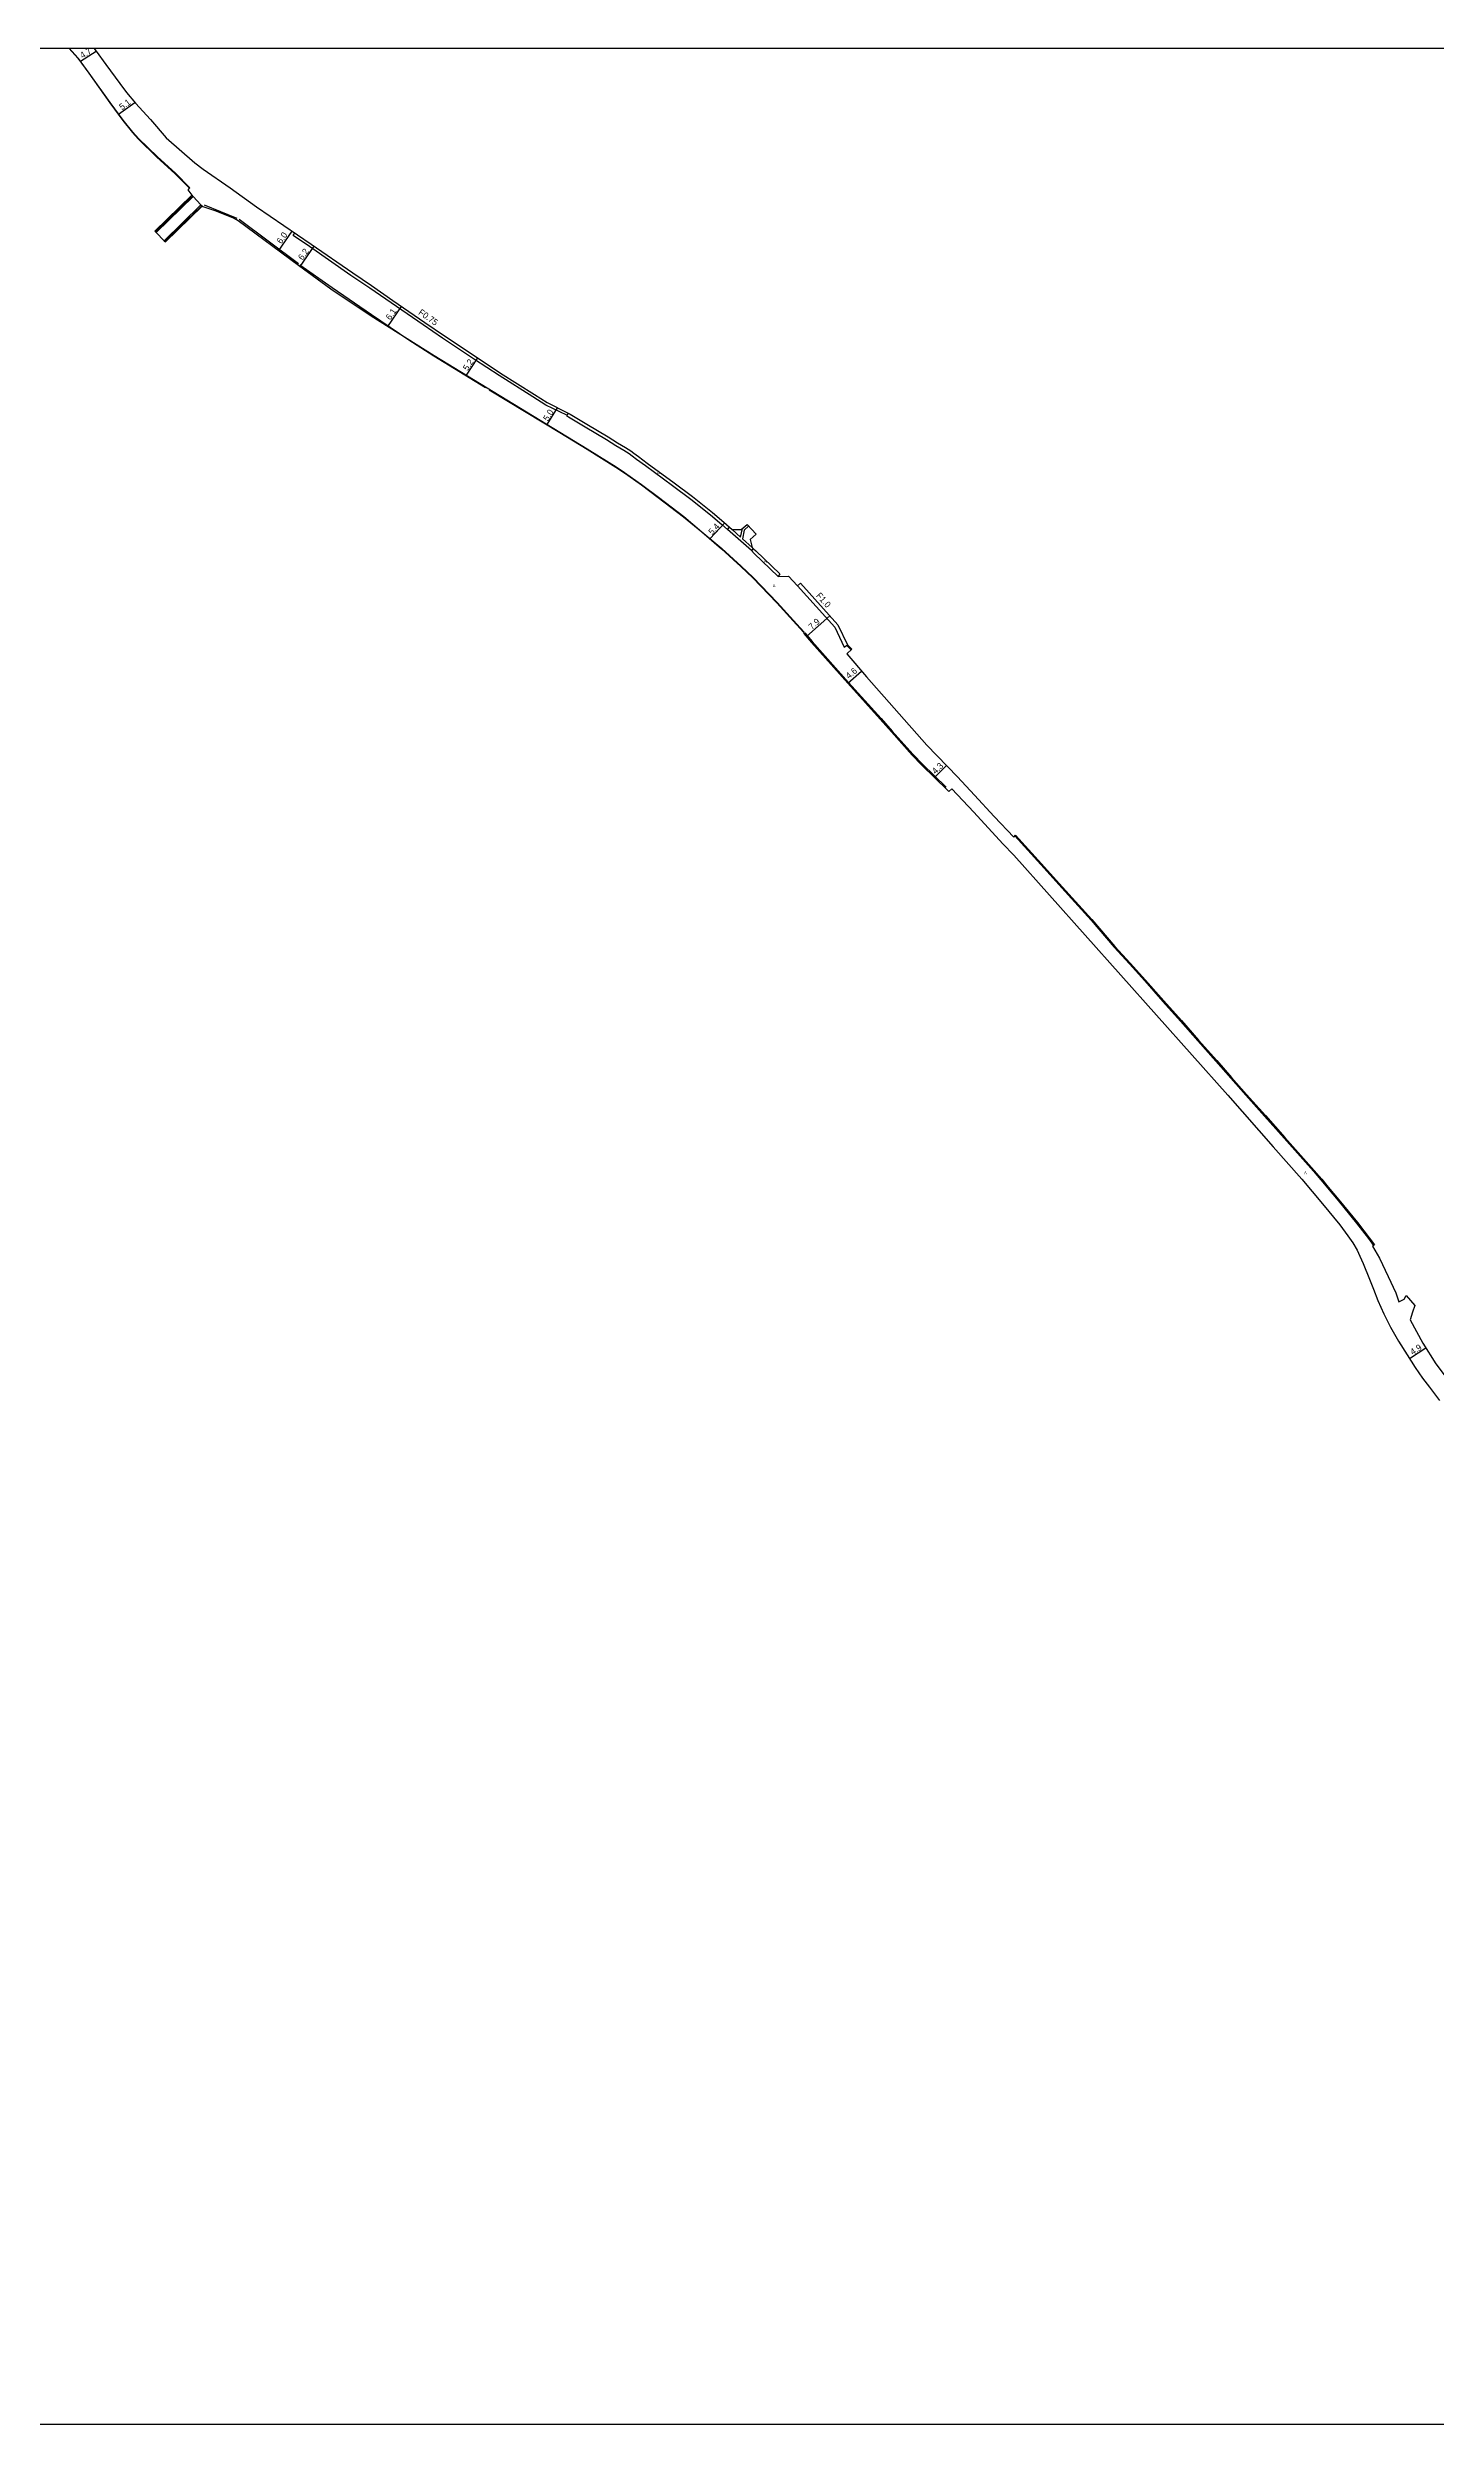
# Model space of a CAD drawing. Header units: metres. Extents: x -24000 to -20000, y -114000 to -111000.
# Drawn here: x -23553 to -23203, y -111600 to -111000 of the extents above; entities that cross this region are included whole.
import ezdxf

# ---------------------------------------------------------------- set-up
doc = ezdxf.new("R2010")
doc.units = ezdxf.units.M
doc.header["$LTSCALE"] = 2.5
for name, color, linetype in [('側溝・桝', 7, 'Continuous'), ('図郭', 7, 'Continuous'), ('幅員', 7, 'Continuous'), ('歩道・分離帯・安全施設', 7, 'Continuous'), ('舗装', 7, 'Continuous'), ('道路', 7, 'Continuous')]:
    doc.layers.add(name, color=color, linetype=linetype)
doc.styles.get("Standard").update_dxf_attribs({"font": ''})
doc.styles.add('YOKO_DECO', font='')
doc.styles.get('Standard').set_extended_font_data('@MS PGothic')
doc.styles.get('YOKO_DECO').set_extended_font_data('MS PGothic')

msp = doc.modelspace()

# ---------------------------------------------------------------- linework, layer by layer
at = {"layer": '側溝・桝'}
for points in [[(-23422.29, -111092.72), (-23427.66, -111090.14), (-23430.91, -111088.09), (-23439.44, -111082.7), (-23445.62, -111078.64), (-23453.68, -111073.28), (-23458.6, -111069.89), (-23466.67, -111064.36), (-23472.1, -111060.59), (-23476.83, -111057.38), (-23487.34, -111050.12), (-23491.42, -111047.33), (-23490.98, -111046.69)], [(-23376.41, -111120.67), (-23377.5, -111121.68), (-23377.97, -111123.9), (-23375.54, -111126.09)], [(-23375.73, -111126.88), (-23381.76, -111121.54)], [(-23380.56, -111121.57), (-23378.44, -111123.48), (-23377.97, -111121.31)], [(-23364.05, -111135.77), (-23354.68, -111146.19), (-23352.3, -111151.25), (-23351.48, -111150.67)], [(-23309.17, -111198.93), (-23302.66, -111206.12), (-23297.34, -111212.02), (-23289.93, -111220.23), (-23284.09, -111226.98), (-23280.24, -111231.18), (-23276.37, -111235.53), (-23271.8, -111240.74), (-23267.32, -111245.73), (-23262.99, -111250.69), (-23258.4, -111255.83), (-23254.63, -111260.1), (-23250.87, -111264.39), (-23246.11, -111269.71), (-23241.19, -111275.22), (-23233.8, -111283.55), (-23231.91, -111285.76), (-23230.23, -111287.77), (-23227.58, -111291), (-23222.91, -111296.72), (-23219.91, -111300.56), (-23218.6, -111302.33)]]:
    msp.add_lwpolyline(points, dxfattribs=at)
at = {"layer": '図郭'}
msp.add_lwpolyline([(-24000, -111000), (-23200, -111000), (-23200, -111600), (-24000, -111600)], close=True, dxfattribs=at)
at = {"layer": '幅員'}
for points in [[(-23545.15, -111003.33), (-23541.15, -111000.79)], [(-23535.5, -111016.7), (-23531.42, -111013.71)], [(-23495.06, -111051.15), (-23491.67, -111046.22)], [(-23489.64, -111055.16), (-23486.11, -111050.03)], [(-23467.52, -111070.27), (-23464.06, -111065.21)], [(-23447.69, -111082.61), (-23444.82, -111078.24)], [(-23427.28, -111095.01), (-23424.66, -111090.81)], [(-23386.12, -111123.86), (-23382.45, -111119.84)], [(-23361.79, -111148.61), (-23355.92, -111143.33)], [(-23351.4, -111160.31), (-23347.89, -111157.32)], [(-23329.48, -111184.16), (-23326.41, -111181.17)], [(-23209.57, -111330.82), (-23205.45, -111328.18)]]:
    msp.add_lwpolyline(points, dxfattribs=at)
at = {"layer": '歩道・分離帯・安全施設'}
for points in [[(-23548.1, -111000), (-23545.75, -111002.66), (-23543.02, -111006.35), (-23537.74, -111013.83), (-23534.45, -111018.3), (-23531.96, -111021.33), (-23530.58, -111022.88), (-23525.81, -111027.54), (-23521.3, -111031.65), (-23517.64, -111035.34)], [(-23517.01, -111037.48), (-23526.16, -111046.35)], [(-23523.71, -111048.68), (-23514.69, -111039.96)], [(-23513.92, -111039.59), (-23505.67, -111042.91)], [(-23505.08, -111043.18), (-23490.08, -111054.42)], [(-23489.71, -111054.72), (-23481.6, -111060.46), (-23471.61, -111067.3), (-23462.25, -111073.67), (-23455.88, -111077.68), (-23442.82, -111085.69)], [(-23441.96, -111086.26), (-23424.11, -111097.04), (-23417.2, -111101.28), (-23409.96, -111105.82), (-23407.78, -111107.21), (-23403.49, -111110.26), (-23399.26, -111113.48), (-23392.82, -111118.37), (-23388.24, -111122.17), (-23383.24, -111126.45), (-23378.37, -111130.92), (-23375.36, -111133.75), (-23369.3, -111140.08), (-23365.16, -111144.58), (-23362.56, -111147.49)], [(-23422.01, -111092.16), (-23422.37, -111092.87), (-23421.87, -111093.11), (-23417.65, -111095.66), (-23412.33, -111098.85), (-23409.93, -111100.35), (-23407.91, -111101.55), (-23406.59, -111102.39), (-23405.82, -111102.94), (-23404.73, -111103.76), (-23402.48, -111105.41), (-23395.67, -111110.44), (-23391.04, -111113.89), (-23386.07, -111117.83), (-23383.16, -111120.26), (-23381.76, -111121.54), (-23381.23, -111120.95)], [(-23422.01, -111092.16), (-23422.37, -111092.87), (-23421.87, -111093.11), (-23417.65, -111095.66), (-23412.33, -111098.85), (-23409.93, -111100.35), (-23407.91, -111101.55), (-23406.59, -111102.39), (-23405.82, -111102.94), (-23404.73, -111103.76), (-23402.48, -111105.41), (-23395.67, -111110.44), (-23391.04, -111113.89), (-23386.07, -111117.83), (-23383.16, -111120.26), (-23381.76, -111121.54), (-23381.23, -111120.95)], [(-23375.26, -111126.36), (-23375.73, -111126.88), (-23375.05, -111127.62), (-23368.99, -111133.43)], [(-23375.26, -111126.36), (-23375.73, -111126.88), (-23375.05, -111127.62), (-23368.99, -111133.43)], [(-23362.25, -111147.66), (-23360.36, -111149.85), (-23351.2, -111160.18), (-23342.95, -111169.26), (-23340.17, -111172.44), (-23334.9, -111178.32), (-23332.53, -111180.78), (-23326.51, -111186.63)], [(-23350.52, -111151.9), (-23351.56, -111150.9)]]:
    msp.add_lwpolyline(points, dxfattribs=at)
at = {"layer": '舗装'}
for points in [[(-23514.71, -111039.59), (-23516.71, -111037.48)], [(-23523.98, -111048.67), (-23526.03, -111046.58)]]:
    msp.add_lwpolyline(points, dxfattribs=at)
at = {"layer": '道路'}
for points in [[(-23526.03, -111046.58), (-23516.71, -111037.48), (-23517.9, -111035.77), (-23517.51, -111035.27), (-23521.18, -111031.57), (-23525.7, -111027.42), (-23530.5, -111022.81), (-23531.87, -111021.26), (-23534.37, -111018.24), (-23537.66, -111013.76), (-23542.95, -111006.3), (-23545.7, -111002.59), (-23547.99, -111000)], [(-23541.76, -111000), (-23541.15, -111000.79), (-23538.76, -111004.11), (-23535.22, -111008.91), (-23533.55, -111011.19), (-23531.24, -111013.93), (-23527.48, -111018.04), (-23523.48, -111022.63), (-23516.23, -111028.99), (-23514.16, -111030.61), (-23507.32, -111035.28)], [(-23507.32, -111035.28), (-23500.67, -111040.05), (-23486.9, -111049.49), (-23476.39, -111056.74), (-23471.67, -111059.96), (-23466.23, -111063.72), (-23458.16, -111069.26), (-23453.25, -111072.64), (-23445.2, -111077.99), (-23439.03, -111082.05), (-23430.49, -111087.44), (-23427.28, -111089.47), (-23421.97, -111092.18), (-23421.49, -111092.42), (-23417.24, -111094.98), (-23411.91, -111098.17), (-23409.51, -111099.67), (-23407.49, -111100.88), (-23406.15, -111101.73), (-23405.36, -111102.3), (-23404.26, -111103.12), (-23402.01, -111104.77), (-23395.2, -111109.8), (-23390.56, -111113.26), (-23385.56, -111117.22), (-23382.64, -111119.66), (-23380.56, -111121.57), (-23378.28, -111121.58), (-23376.76, -111120.29)], [(-23523.98, -111048.67), (-23514.71, -111039.59), (-23514.21, -111039.98), (-23511.22, -111041.01), (-23506.33, -111042.96), (-23505.34, -111043.54), (-23490.11, -111054.82), (-23481.88, -111060.8), (-23471.76, -111067.59), (-23455.85, -111077.65), (-23424.07, -111096.96), (-23417.16, -111101.2), (-23409.9, -111105.73), (-23407.72, -111107.12), (-23403.44, -111110.18), (-23399.19, -111113.39), (-23392.75, -111118.27), (-23388.19, -111122.1), (-23383.18, -111126.37), (-23378.27, -111130.84), (-23375.28, -111133.67), (-23369.23, -111140), (-23365.06, -111144.51), (-23362.48, -111147.41), (-23362.45, -111147.83), (-23360.56, -111150.07), (-23351.4, -111160.31), (-23343.17, -111169.42), (-23340.36, -111172.6), (-23335.15, -111178.52), (-23332.75, -111180.97), (-23326.1, -111187.45), (-23325.83, -111187.72), (-23325.12, -111187.02), (-23319.56, -111192.91), (-23312.22, -111200.9), (-23309.42, -111203.76), (-23255.43, -111264.36), (-23243.95, -111277.44), (-23236.73, -111285.61), (-23231.53, -111291.82), (-23227.15, -111297.14), (-23225.13, -111299.87), (-23223.86, -111301.68), (-23222.79, -111303.53), (-23222.05, -111304.99), (-23221.2, -111306.91), (-23219.65, -111310.79), (-23218.65, -111313.36), (-23217.55, -111316.23), (-23216.04, -111319.61), (-23214.34, -111322.94), (-23212.28, -111326.51), (-23210.13, -111329.91), (-23208.1, -111333.16), (-23206.22, -111335.83), (-23204.51, -111338.13), (-23201.93, -111341.47)], [(-23523.98, -111048.67), (-23526.03, -111046.58)], [(-23376.76, -111120.29), (-23374.54, -111122.73)], [(-23374.54, -111122.73), (-23375.99, -111124.08), (-23375.54, -111126.09), (-23375.22, -111126.4), (-23374.61, -111126.98), (-23368.54, -111132.72), (-23368.99, -111133.43), (-23366.31, -111133.31), (-23364.05, -111135.77), (-23363.34, -111135.09), (-23353.85, -111145.64), (-23351.48, -111150.67), (-23350.34, -111151.8)], [(-23350.34, -111151.8), (-23351.64, -111152.91), (-23346.69, -111158.74), (-23331.41, -111176.02), (-23323.69, -111183.97), (-23319.4, -111188.67), (-23314.37, -111194.05), (-23309.48, -111199.22), (-23308.99, -111198.75), (-23302.47, -111205.95), (-23297.15, -111211.85), (-23289.74, -111220.06), (-23283.9, -111226.81), (-23280.05, -111231.01), (-23276.17, -111235.35), (-23271.61, -111240.57), (-23267.13, -111245.56), (-23262.8, -111250.52), (-23258.21, -111255.65), (-23254.44, -111259.93), (-23250.68, -111264.22), (-23245.92, -111269.54), (-23241, -111275.05), (-23233.61, -111283.38), (-23231.71, -111285.6), (-23230.03, -111287.61), (-23227.38, -111290.83), (-23222.7, -111296.56), (-23219.71, -111300.4), (-23218.4, -111302.16), (-23218.84, -111302.53), (-23217.11, -111305.56), (-23214.96, -111310.19), (-23212.99, -111314.27), (-23212.2, -111316.55), (-23210.91, -111315.91), (-23210.38, -111314.95)], [(-23210.38, -111314.95), (-23208.19, -111317.48)], [(-23208.19, -111317.48), (-23208.81, -111319.15), (-23209.38, -111321.12), (-23206.19, -111327.02), (-23202.88, -111332.2), (-23200, -111335.97)]]:
    msp.add_lwpolyline(points, dxfattribs=at)
for points in [[(-23517.03, -111037.15), (-23526.34, -111046.26), (-23526.03, -111046.58), (-23516.71, -111037.48)], [(-23523.98, -111048.67), (-23526.03, -111046.58), (-23516.71, -111037.48), (-23514.71, -111039.59)], [(-23514.71, -111039.59), (-23523.98, -111048.67), (-23523.7, -111048.96), (-23514.42, -111039.88)]]:
    msp.add_lwpolyline(points, close=True, dxfattribs=at)

# ---------------------------------------------------------------- texts
at = {"layer": '側溝・桝'}
for s, rotation, p in [('F0.75', 325, (-23459.95, -111067.09)), ('F1.0', 312, (-23359.49, -111138.35))]:
    msp.add_text(s, height=1.6, rotation=rotation, dxfattribs=at).set_placement(p)
at = {"layer": '幅員'}
for s, rotation, p in [('4.7', 32, (-23544.63, -111002.71)), ('5.1', 36, (-23534.64, -111015.74)), ('6.0', 56, (-23494.4, -111049.57)), ('6.2', 55, (-23489.02, -111053.71)), ('6.1', 56, (-23466.86, -111068.83)), ('5.2', 57, (-23447.35, -111081.62)), ('5.0', 58, (-23427.07, -111094.35)), ('5.4', 48, (-23385.56, -111123.05)), ('7.9', 42, (-23360.41, -111146.97)), ('4.6', 40, (-23351.08, -111159.37)), ('4.3', 44, (-23329.22, -111183.42)), ('4.9', 33, (-23208.7, -111330.06))]:
    msp.add_text(s, height=1.6, rotation=rotation, dxfattribs=at).set_placement(p)
at = {"layer": '舗装', "style": 'YOKO_DECO'}
for p in [(-23399.53, -111107.55, 182.69), (-23372.56, -111129.95, 181.8), (-23370.33, -111136.11, 181.41), (-23236.18, -111284.37, 176.62)]:
    msp.add_text('A', height=0.75, dxfattribs=at).set_placement(p)

doc.saveas('drawing.dxf')
